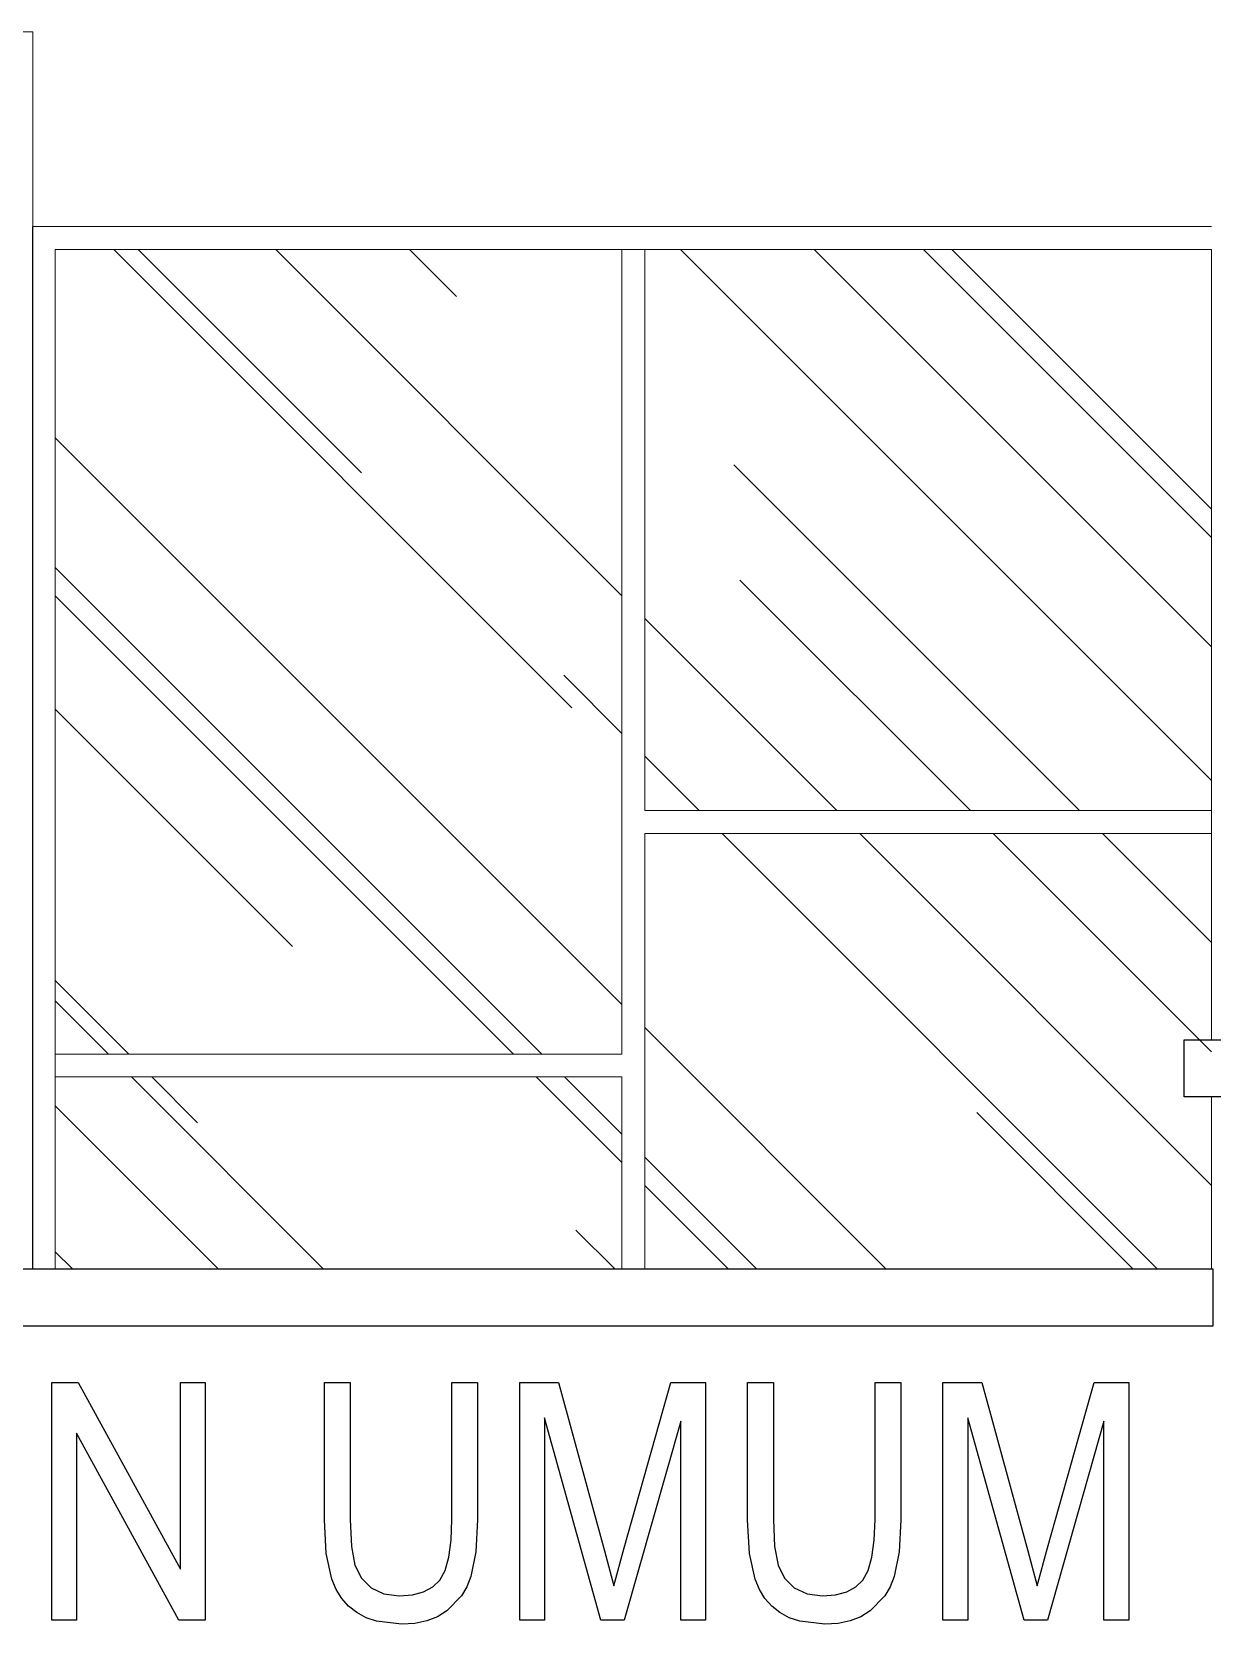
# Model space of a CAD drawing. Header units: inches. Extents: x 249 to 1192, y -18 to 440.
# Drawn here: x 619.846 to 621.907, y 263.627 to 266.408 of the extents above; entities that cross this region are included whole.
import ezdxf

# ---------------------------------------------------------------- set-up
doc = ezdxf.new("R2010")
doc.units = ezdxf.units.IN
doc.header["$MEASUREMENT"] = 0
doc.layers.add('KACA', color=141, linetype='Continuous', lineweight=30)
doc.layers.add('KUSEN', color=16, linetype='Continuous', lineweight=15)
doc.layers.add('KOLOM', color=5, linetype='Continuous')

# ---------------------------------------------------------------- blocks, each defined once
blk = doc.blocks.new('tampak depan')
at = {"layer": 'KACA'}
h = blk.add_hatch(dxfattribs=at)
h.set_pattern_fill('AR-RROOF', color=256, scale=0.5, angle=45, style=0)
h.set_pattern_definition([(135, (742.8346, 397.03154), (-0.424264, 1.131371), [7.5, -1, 2.5, -0.5]), (135, (742.54115, 397.67855), (0.8237794, 0.1166726), [1.5, -0.165, 3, -0.375]), (135, (742.95834, 397.50884), (-1.6015969, 2.0753584), [4, -0.7, 2, -0.5])])
h.paths.add_polyline_path([(706.6063, 340.8569), (707.5961, 340.8569), (707.5961, 339.8769), (706.6063, 339.8769)])
h.paths.add_polyline_path([(705.5764, 339.4519), (705.5764, 340.8569), (706.5663, 340.8569), (706.5663, 339.4519)])
h.paths.add_polyline_path([(707.5961, 339.0769), (706.6063, 339.0769), (706.6063, 339.8369), (707.5961, 339.8369)])
h.paths.add_polyline_path([(706.5663, 339.0769), (705.5764, 339.0769), (705.5764, 339.4119), (706.5663, 339.4119)])
for p, q in [((705.5701, 338.8785), (705.6163, 338.8785)), ((705.5701, 338.8542), (705.5701, 338.8785)), ((705.6163, 338.8785), (705.795, 338.5526)), ((705.795, 338.5526), (705.795, 338.8785)), ((705.795, 338.8785), (705.8382, 338.8785)), ((705.8382, 338.8785), (705.8382, 338.4881)), ((706.0466, 338.6387), (706.0466, 338.8785)), ((706.0466, 338.8785), (706.0916, 338.8785)), ((706.0916, 338.8785), (706.0916, 338.6389)), ((706.2692, 338.8785), (706.3142, 338.8785)), ((706.2692, 338.6389), (706.2692, 338.8785)), ((706.3142, 338.8785), (706.3142, 338.6387)), ((706.3878, 338.4634), (706.3878, 338.8785)), ((706.3878, 338.8785), (706.4556, 338.8785)), ((706.4556, 338.8785), (706.5361, 338.5846)), ((706.5704, 338.5897), (706.6519, 338.8785)), ((706.6519, 338.8785), (706.7125, 338.8785)), ((706.7125, 338.8785), (706.7125, 338.4634)), ((706.7858, 338.6387), (706.7858, 338.8785)), ((706.7858, 338.8785), (706.8309, 338.8785)), ((706.8309, 338.8785), (706.8309, 338.6389)), ((707.0084, 338.8785), (707.0534, 338.8785)), ((707.0084, 338.6389), (707.0084, 338.8785)), ((707.0534, 338.8785), (707.0534, 338.6387)), ((707.127, 338.4634), (707.127, 338.8785)), ((707.127, 338.8785), (707.1948, 338.8785)), ((707.1948, 338.8785), (707.2753, 338.5846)), ((707.3097, 338.5897), (707.3912, 338.8785)), ((707.3912, 338.8785), (707.4517, 338.8785)), ((707.4517, 338.8785), (707.4517, 338.4634)), ((705.5701, 338.4634), (705.5701, 338.8542)), ((706.5296, 338.4634), (706.4312, 338.8168)), ((706.4312, 338.8168), (706.4312, 338.4634)), ((707.2688, 338.4634), (707.1704, 338.8168)), ((707.1704, 338.8168), (707.1704, 338.4634)), ((705.792, 338.4634), (705.6133, 338.7896)), ((705.6133, 338.7896), (705.6133, 338.4634)), ((706.6691, 338.8108), (706.5702, 338.4634)), ((706.6691, 338.4634), (706.6691, 338.8108)), ((707.4083, 338.8108), (707.3095, 338.4634)), ((707.4083, 338.4634), (707.4083, 338.8108)), ((706.0498, 338.5797), (706.0466, 338.6387)), ((706.0916, 338.6389), (706.0937, 338.592)), ((706.2679, 338.603), (706.2692, 338.6389)), ((706.3142, 338.6387), (706.3113, 338.5825)), ((706.7891, 338.5797), (706.7858, 338.6387)), ((706.8309, 338.6389), (706.8329, 338.592)), ((707.0071, 338.603), (707.0084, 338.6389)), ((707.0534, 338.6387), (707.0505, 338.5825)), ((706.2639, 338.5735), (706.2679, 338.603)), ((707.0031, 338.5735), (707.0071, 338.603)), ((706.0596, 338.5346), (706.0498, 338.5797)), ((706.0937, 338.592), (706.0999, 338.5592)), ((706.2573, 338.5502), (706.2639, 338.5735)), ((706.3113, 338.5825), (706.3026, 338.5393)), ((706.5361, 338.5846), (706.5523, 338.5231)), ((706.5523, 338.5231), (706.5704, 338.5897)), ((706.7988, 338.5346), (706.7891, 338.5797)), ((706.8329, 338.592), (706.8391, 338.5592)), ((706.9965, 338.5502), (707.0031, 338.5735)), ((707.0505, 338.5825), (707.0418, 338.5393)), ((707.2753, 338.5846), (707.2916, 338.5231)), ((707.2916, 338.5231), (707.3097, 338.5897)), ((706.0999, 338.5592), (706.1111, 338.5365)), ((706.2481, 338.5333), (706.2573, 338.5502)), ((706.3026, 338.5393), (706.2956, 338.5217)), ((706.8391, 338.5592), (706.8503, 338.5365)), ((706.9873, 338.5333), (706.9965, 338.5502)), ((707.0418, 338.5393), (707.0349, 338.5217)), ((706.0672, 338.5167), (706.0596, 338.5346)), ((706.0769, 338.501), (706.0672, 338.5167)), ((706.1111, 338.5365), (706.1282, 338.5197)), ((706.1282, 338.5197), (706.1505, 338.5093)), ((706.2003, 338.5076), (706.2198, 338.5127)), ((706.2198, 338.5127), (706.2357, 338.5213)), ((706.2357, 338.5213), (706.2481, 338.5333)), ((706.2956, 338.5217), (706.2863, 338.5059)), ((706.8064, 338.5167), (706.7988, 338.5346)), ((706.8162, 338.501), (706.8064, 338.5167)), ((706.8503, 338.5365), (706.8674, 338.5197)), ((706.8674, 338.5197), (706.8897, 338.5093)), ((706.9396, 338.5076), (706.959, 338.5127)), ((706.959, 338.5127), (706.975, 338.5213)), ((706.975, 338.5213), (706.9873, 338.5333)), ((707.0349, 338.5217), (707.0256, 338.5059)), ((705.8382, 338.4881), (705.8382, 338.4634)), ((706.0889, 338.4876), (706.0769, 338.501)), ((706.103, 338.4764), (706.0889, 338.4876)), ((706.1505, 338.5093), (706.1773, 338.5059)), ((706.1773, 338.5059), (706.2003, 338.5076)), ((706.2863, 338.5059), (706.2607, 338.4794)), ((706.8281, 338.4876), (706.8162, 338.501)), ((706.8422, 338.4764), (706.8281, 338.4876)), ((706.8897, 338.5093), (706.9165, 338.5059)), ((706.9165, 338.5059), (706.9396, 338.5076)), ((707.0256, 338.5059), (706.9999, 338.4794)), ((705.6133, 338.4634), (705.5701, 338.4634)), ((705.8382, 338.4634), (705.792, 338.4634)), ((706.1193, 338.4676), (706.103, 338.4764)), ((706.1378, 338.4613), (706.1193, 338.4676)), ((706.1812, 338.4563), (706.1378, 338.4613)), ((706.2046, 338.4577), (706.1812, 338.4563)), ((706.2257, 338.4621), (706.2046, 338.4577)), ((706.2444, 338.4693), (706.2257, 338.4621)), ((706.2607, 338.4794), (706.2444, 338.4693)), ((706.4312, 338.4634), (706.3878, 338.4634)), ((706.5702, 338.4634), (706.5296, 338.4634)), ((706.7125, 338.4634), (706.6691, 338.4634)), ((706.8585, 338.4676), (706.8422, 338.4764)), ((706.877, 338.4613), (706.8585, 338.4676)), ((706.9205, 338.4563), (706.877, 338.4613)), ((706.9439, 338.4577), (706.9205, 338.4563)), ((706.9649, 338.4621), (706.9439, 338.4577)), ((706.9836, 338.4693), (706.9649, 338.4621)), ((706.9999, 338.4794), (706.9836, 338.4693)), ((707.1704, 338.4634), (707.127, 338.4634)), ((707.3095, 338.4634), (707.2688, 338.4634)), ((707.4517, 338.4634), (707.4083, 338.4634))]:
    blk.add_line(p, q)
at = {"layer": 'KOLOM'}
for points in [[(707.5487, 339.4769), (708.6487, 339.4769), (708.6487, 339.3769), (707.5487, 339.3769)], [(707.5987, 338.9769), (700.5987, 338.9769), (700.5987, 339.0769), (707.5987, 339.0769)]]:
    blk.add_lwpolyline(points, close=True, dxfattribs=at)
at = {"layer": 'KUSEN'}
for points in [[(702.6574, 338.9769), (702.6574, 341.2369), (705.5374, 341.2369), (705.5374, 339.0769)], [(705.5364, 339.0769), (705.5364, 340.8969), (707.5961, 340.8969)], [(705.5764, 339.0769), (705.5764, 340.8569), (707.5961, 340.8569), (707.5961, 339.4769)], [(707.5961, 339.4769), (707.5961, 339.8369), (706.6063, 339.8369), (706.6063, 339.0769)], [(705.5764, 339.0769), (705.5764, 339.4119), (706.5663, 339.4119), (706.5663, 339.0769)], [(707.5961, 339.3769), (707.5961, 339.0769)], [(707.5961, 339.0769), (707.5961, 339.3769)]]:
    blk.add_lwpolyline(points, dxfattribs=at)
for points in [[(706.5663, 340.8569), (705.5764, 340.8569), (705.5764, 339.4519), (706.5663, 339.4519)], [(707.5961, 339.8769), (706.6063, 339.8769), (706.6063, 340.8569), (707.5961, 340.8569)]]:
    blk.add_lwpolyline(points, close=True, dxfattribs=at)

msp = doc.modelspace()

# ---------------------------------------------------------------- block references
at = {"layer": 'KOLOM'}
msp.add_blockref('tampak depan', (-85.6899, -74.829), dxfattribs=at)

doc.saveas('drawing.dxf')
